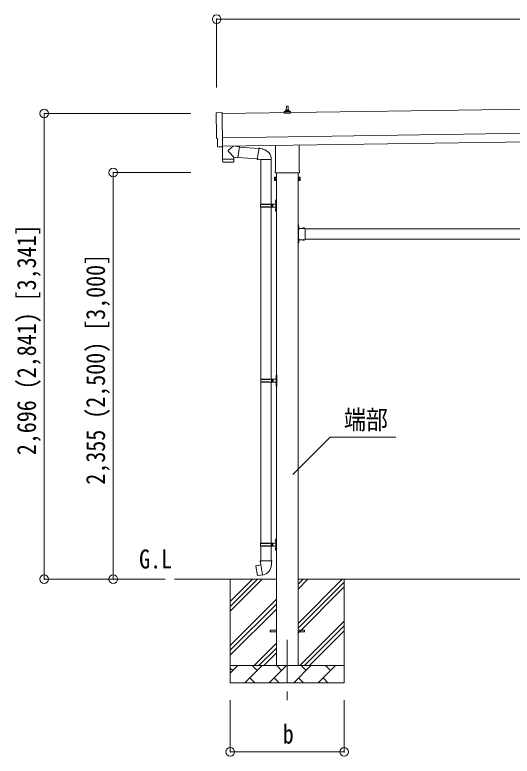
# Model space of a CAD drawing. Units: millimetres, scale not verified. Extents: x -88263 to 14131, y -29850 to 9646.
# Drawn here: x 1037 to 3918, y -704 to 3587 of the extents above; entities that cross this region are included whole.
import ezdxf
from ezdxf.enums import TextEntityAlignment as Align

# ---------------------------------------------------------------- set-up
doc = ezdxf.new("R2010")
doc.units = ezdxf.units.MM
doc.header["$LTSCALE"] = 50
doc.header["$PDMODE"] = 32
doc.header["$PDSIZE"] = 50
doc.linetypes.add('CHAIN1', pattern=[8, 5, -1, 1, -1])
doc.linetypes.add('USER8', pattern=[4, 3, -1])
for name, color, linetype, lineweight in [('0-2_建具', 4, 'Continuous', 9), ('0-4_設備', 7, 'Continuous', 9), ('0-6_手摺', 5, 'Continuous', 5), ('0-7_ハッチ', 7, 'Continuous', 9), ('0-9_敷地', 7, 'Continuous', 9)]:
    doc.layers.add(name, color=color, linetype=linetype, lineweight=lineweight)
doc.styles.add('ＭＳ ゴシック', font='')
doc.styles.get('ＭＳ ゴシック').set_extended_font_data('MS Gothic')

msp = doc.modelspace()

# ---------------------------------------------------------------- linework, layer by layer
at = {"layer": '0-2_建具'}
for p, q in [((8112.21, 3099.72), (2237.26, 3015.8)), ((2608.98, 3034.04), (2609.71, 3057.56)), ((2610.71, 3058.54), (2619.25, 3058.54)), ((2620.25, 3057.56), (2620.98, 3034.04)), ((2596.73, 3018.54), (2596.73, 3026.25)), ((2633.23, 3018.54), (2596.73, 3018.54)), ((2597.11, 3027.04), (2632.85, 3027.04)), ((2597.49, 3027.22), (2604.22, 3028.85)), ((2604.6, 3029.04), (2625.36, 3029.04)), ((2604.98, 3029.83), (2604.98, 3034.04)), ((2605.98, 3034.04), (2623.98, 3034.04)), ((2624.98, 3029.83), (2624.98, 3034.04)), ((2632.47, 3027.22), (2625.74, 3028.85)), ((2633.23, 3018.54), (2633.23, 3026.25)), ((2239.26, 2875.81), (8114.21, 2959.74)), ((2239.97, 2825.82), (8114.93, 2909.74)), ((2220.4, 2821.77), (2213.47, 2822.03)), ((2240.01, 2823.05), (2240.03, 2822.05)), ((2546.68, 2684.55), (2546.68, 2830.2)), ((2683.28, 2832.15), (2683.28, 2684.55)), ((2544.98, 2675.78), (2544.98, 2681.28)), ((2682.92, 2672.28), (2547.04, 2672.28)), ((2552.48, 2672.28), (2552.48, -180.22)), ((2677.48, -180.22), (2677.48, 2672.28)), ((2684.98, 2681.28), (2684.98, 2675.78)), ((2540.98, 2646.28), (2541.74, 2647.59)), ((2540.98, 2646.28), (2540.98, 2629.28)), ((2540.98, 2629.28), (2541.74, 2627.96)), ((2547.98, 2642.69), (2541.74, 2642.69)), ((2547.98, 2632.87), (2541.74, 2632.87)), ((2547.98, 2627.96), (2541.74, 2627.96)), ((2550.48, 2628.58), (2547.98, 2628.58)), ((2679.48, 2628.58), (2681.98, 2628.58)), ((2681.98, 2642.69), (2688.22, 2642.69)), ((2681.98, 2632.87), (2688.22, 2632.87)), ((2681.98, 2627.96), (2688.22, 2627.96)), ((2688.98, 2646.28), (2688.22, 2647.59)), ((2688.98, 2629.28), (2688.22, 2627.96)), ((2688.98, 2646.28), (2688.98, 2629.28)), ((2679.48, 2370.78), (2677.48, 2370.78)), ((2677.48, 2370.78), (2677.48, 2350.78)), ((2677.48, 2363.78), (2679.48, 2363.78)), ((2679.48, 2370.78), (2679.48, 2350.78)), ((2679.99, 2366.68), (2679.48, 2366.68)), ((2679.48, 2366.68), (2679.48, 2354.88)), ((2677.48, 2357.78), (2679.48, 2357.78)), ((2719.48, 2350.78), (2679.48, 2350.78)), ((2679.48, 2346.78), (2679.48, 2288.78)), ((2716.38, 2350.78), (2704.58, 2350.78)), ((2716.38, 2351.29), (2716.38, 2350.78)), ((2719.48, 2350.78), (2719.48, 2284.78)), ((2719.48, 2347.78), (5710.48, 2347.78)), ((2677.48, 2284.78), (2677.48, 2264.78)), ((2677.48, 2277.78), (2679.48, 2277.78)), ((2683.48, 2287.78), (2677.98, 2287.78)), ((2679.48, 2286.78), (2683.48, 2286.78)), ((2679.48, 2284.78), (2679.48, 2264.78)), ((2719.48, 2284.78), (2679.48, 2284.78)), ((2679.99, 2280.68), (2679.48, 2280.68)), ((2679.48, 2280.68), (2679.48, 2268.88)), ((2716.38, 2284.78), (2704.58, 2284.78)), ((2716.38, 2284.27), (2716.38, 2284.78)), ((2719.48, 2287.78), (5710.48, 2287.78)), ((2677.48, 2271.78), (2679.48, 2271.78)), ((2679.48, 2264.78), (2677.48, 2264.78)), ((2514.98, 24.28), (2552.48, 24.28)), ((2514.98, 15.28), (2514.98, 24.28)), ((2514.98, 15.28), (2552.48, 15.28)), ((2677.48, 24.28), (2714.98, 24.28)), ((2677.48, 15.28), (2714.98, 15.28)), ((2714.98, 15.28), (2714.98, 24.28))]:
    msp.add_line(p, q, dxfattribs=at)
at = {"layer": '0-2_建具', "color": 7, "linetype": 'CHAIN1'}
msp.add_line((2614.98, -30.22), (2614.98, -379.22), dxfattribs=at)
at = {"layer": '0-2_建具'}
for points in [[(2205.64, 3018.78), (2237.19, 3020.88), (2240.01, 2823.05)], [(2210.59, 2824.98), (2209.92, 2872.01), (2209.32, 2872)], [(2221.14, 2822.05), (2221.79, 2822.69), (2240.03, 2822.05)], [(2547.98, 2627.96), (2547.98, 2647.59), (2541.74, 2647.59)], [(2547.98, 2628.58), (2547.98, 2646.98), (2550.48, 2646.98)], [(2681.98, 2628.58), (2681.98, 2646.98), (2679.48, 2646.98)], [(2681.98, 2627.96), (2681.98, 2647.59), (2688.22, 2647.59)], [(2679.99, 2366.68), (2679.99, 2354.88), (2679.48, 2354.88)], [(2683.48, 2347.78), (2677.98, 2347.78), (2677.98, 2287.78)], [(2679.48, 2346.78), (2683.48, 2346.78), (2683.48, 2348.78), (2679.48, 2348.78)], [(2716.38, 2351.29), (2704.58, 2351.29), (2704.58, 2350.78)], [(2679.48, 2288.78), (2683.48, 2288.78), (2683.48, 2286.78)], [(2679.99, 2280.68), (2679.99, 2268.88), (2679.48, 2268.88)], [(2716.38, 2284.27), (2704.58, 2284.27), (2704.58, 2284.78)]]:
    msp.add_lwpolyline(points, dxfattribs=at)
for points in [[(2550.48, 2627.28), (2550.48, 2648.28), (2552.48, 2648.28), (2552.48, 2627.28)], [(2679.48, 2627.28), (2679.48, 2648.28), (2677.48, 2648.28), (2677.48, 2627.28)]]:
    msp.add_lwpolyline(points, close=True, dxfattribs=at)
at = {"layer": '0-2_建具', "linetype": 'USER8'}
for points in [[(2682.09, 2363.28), (2679.31, 2361.92), (2678.7, 2360.78)], [(2682.09, 2358.28), (2679.31, 2359.63), (2678.7, 2360.78)], [(2707.98, 2353.39), (2709.33, 2350.61), (2710.48, 2350)], [(2712.98, 2353.39), (2711.62, 2350.61), (2710.48, 2350)], [(2682.09, 2277.28), (2679.31, 2275.92), (2678.7, 2274.78)], [(2682.09, 2272.28), (2679.31, 2273.63), (2678.7, 2274.78)], [(2707.98, 2282.17), (2709.33, 2284.94), (2710.48, 2285.55)], [(2712.98, 2282.17), (2711.62, 2284.94), (2710.48, 2285.55)]]:
    msp.add_lwpolyline(points, dxfattribs=at)
at = {"layer": '0-2_建具'}
for centre, radius, start, end in [((2610.71, 3057.54), 1, 90, 178.60509), ((2619.25, 3057.54), 1, 1.39491, 90), ((2597.73, 3026.25), 1, 103.62699, 180), ((2603.98, 3029.83), 1, 283.62699, 0), ((2609.06, 3033.41), 4.13, 90, 171.17633), ((2605.98, 3033.04), 1, 90, 180), ((2618.31, 3034.04), 4.83, 133.60282, 180), ((2611.65, 3034.04), 4.83, 0, 46.39718), ((2620.89, 3033.41), 4.13, 8.82367, 90), ((2623.98, 3033.04), 1, 0, 90), ((2625.98, 3029.83), 1, 180, 256.37301), ((2632.23, 3026.25), 1, 0, 76.37301), ((2548.98, 2681.28), 4, 125.09963, 180), ((2548.98, 2675.78), 4, 180, 194.47751), ((2548.98, 2675.78), 4, 194.47751, 241.04498), ((2680.98, 2675.78), 4, 298.95502, 345.52249), ((2680.98, 2681.28), 4, 0, 54.90037), ((2680.98, 2675.78), 4, 345.52249, 360), ((2545.32, 2645.14), 4.34, 145.61575, 214.38425), ((2557.22, 2637.78), 16.24, 162.41205, 197.58795), ((2545.32, 2630.42), 4.34, 145.61575, 214.38425), ((2684.63, 2645.14), 4.34, 325.61575, 34.38425), ((2672.74, 2637.78), 16.24, 342.41205, 17.58795), ((2684.63, 2630.42), 4.34, 325.61575, 34.38425), ((2674.25, 2360.78), 8.23, 314.2189, 45.7811), ((2679.48, 2350.78), 2, 180, 270), ((2710.48, 2345.55), 8.23, 44.2189, 135.7811), ((2679.48, 2284.78), 2, 90, 180), ((2674.25, 2274.78), 8.23, 314.2189, 45.7811), ((2710.48, 2290.01), 8.23, 224.2189, 315.7811)]:
    msp.add_arc(centre, radius, start, end, dxfattribs=at)
for centre, major_axis, ratio, start_param, end_param in [((2205.84, 3015.79), (-3, -0.04), 0.99863, 4.7647489, 6.2979817), ((-2558.53, 2877.29), (4762.89, 68.04), 0.99863, 6.2686928, 6.2979817), ((2209.26, 2876.4), (-4.41, -0.06), 0.99863, 6.2686928, 7.8539816), ((2213.59, 2825.03), (-2.15, -2.1), 0.9974, 5.5252311, 7.0411395), ((2220.44, 2822.77), (-0.717, -0.7), 0.9974, 0.7579542, 1.5707963)]:
    msp.add_ellipse(centre, major_axis=major_axis, ratio=ratio, start_param=start_param, end_param=end_param, dxfattribs=at)
at = {"layer": '0-4_設備'}
for p, q in [((2552.48, 319.78), (1962.25, 319.78)), ((2284.98, 319.78), (2284.98, -280.22)), ((2284.98, 134.73), (2470.03, 319.78)), ((2284.98, 163.01), (2441.75, 319.78)), ((2284.98, 191.3), (2413.46, 319.78)), ((2677.48, 64.68), (2932.58, 319.78)), ((2677.48, 262.67), (2734.59, 319.78)), ((2677.48, 290.95), (2706.3, 319.78)), ((5752.48, 319.78), (2677.48, 319.78)), ((2677.48, 36.39), (2944.98, 303.89)), ((2944.98, 319.78), (2944.98, -280.22)), ((2677.48, 8.11), (2944.98, 275.61)), ((2284.98, -63.26), (2552.48, 204.24)), ((2284.98, -91.55), (2552.48, 175.95)), ((2284.98, -119.83), (2552.48, 147.67)), ((2687.14, -180.22), (2944.98, 77.62)), ((2715.42, -180.22), (2944.98, 49.34)), ((2743.71, -180.22), (2944.98, 21.05)), ((2422.58, -180.22), (2552.48, -50.32)), ((2450.86, -180.22), (2552.48, -78.61)), ((2479.15, -180.22), (2552.48, -106.89)), ((2284.98, -180.22), (2944.98, -180.22)), ((2284.98, -223.12), (2327.87, -180.22)), ((2299.32, -208.78), (2284.98, -194.44)), ((2369.29, -280.22), (2469.29, -180.22)), ((2440.74, -208.78), (2412.19, -180.22)), ((2510.72, -280.22), (2610.72, -180.22)), ((2582.16, -208.78), (2553.61, -180.22)), ((2652.14, -280.22), (2752.14, -180.22)), ((2723.58, -208.78), (2695.03, -180.22)), ((2793.56, -280.22), (2893.56, -180.22)), ((2865, -208.78), (2836.45, -180.22)), ((2941.7, -180.22), (2944.98, -176.94)), ((2397.85, -251.67), (2426.4, -280.22)), ((2539.27, -251.67), (2567.82, -280.22)), ((2680.69, -251.67), (2709.24, -280.22)), ((2822.11, -251.67), (2850.67, -280.22)), ((2944.98, -280.22), (2284.98, -280.22))]:
    msp.add_line(p, q, dxfattribs=at)
at = {"layer": '0-6_手摺', "color": 6, "lineweight": 9}
for p, q in [((2205.98, 3562.01), (2205.98, 3166.15)), ((2205.98, 3562.01), (9425.98, 3562.01)), ((1207.25, 3015.35), (2057.25, 3015.35)), ((1207.25, 3015.35), (1207.25, 319.78)), ((1607.25, 2674.78), (2057.25, 2674.78)), ((1607.25, 2674.78), (1607.25, 319.78)), ((1207.25, 319.78), (1907.25, 319.78)), ((1607.25, 319.78), (1907.25, 319.78)), ((2284.98, -679.22), (2284.98, -379.22)), ((2944.98, -679.22), (2944.98, -379.22)), ((2284.98, -679.22), (2944.98, -679.22))]:
    msp.add_line(p, q, dxfattribs=at)
at = {"layer": '0-6_手摺', "color": 6}
for p in [(2205.98, 3562.01), (1207.25, 3015.35), (1607.25, 2674.78), (1207.25, 319.78), (1607.25, 319.78), (2284.98, -679.22), (2944.98, -679.22)]:
    msp.add_point(p, dxfattribs=at)
at = {"layer": '0-7_ハッチ', "color": 6}
msp.add_lwpolyline([(3243.93, 1141.85), (2862.62, 1141.85), (2646.61, 925.85)], dxfattribs=at)
at = {"layer": '0-9_敷地'}
for p, q in [((2304.47, 2763.75), (2273.6, 2796.85)), ((2301.42, 2826.69), (2273.77, 2804.18)), ((2339.04, 2822.69), (2313.2, 2826.86)), ((2339.04, 2822.69), (2328.88, 2759.8)), ((2338.74, 2820.86), (2451.11, 2812.51)), ((2451.43, 2814.33), (2445.9, 2782.96)), ((2451.43, 2814.33), (2452.57, 2816.31)), ((2452.57, 2816.31), (2456.14, 2815.68)), ((2456.14, 2815.68), (2456.55, 2813.33)), ((2471.07, 2810.51), (2472.75, 2808.88)), ((2472.75, 2808.88), (2474.87, 2808.43)), ((2240.66, 2749.82), (2241.07, 2736.77)), ((2245.14, 2750.88), (2245.18, 2749.88)), ((2300.14, 2751.67), (2300.13, 2750.67)), ((2304.47, 2763.75), (2328.88, 2759.8)), ((2304.47, 2763.75), (2304.64, 2751.73)), ((2329.17, 2761.63), (2440.69, 2753.41)), ((2440.37, 2751.6), (2445.9, 2782.96)), ((2440.37, 2751.6), (2440.77, 2749.34)), ((2440.37, 2751.6), (2445.52, 2750.78)), ((2440.77, 2749.34), (2444.33, 2748.72)), ((2444.33, 2748.72), (2445.52, 2750.78)), ((2445.52, 2750.78), (2460.13, 2748.47)), ((2460.13, 2748.47), (2462.33, 2749.45)), ((2522.63, 2749.06), (2461.44, 2749.06)), ((2462.48, 2749.92), (2462.48, 2491.77)), ((2522.48, 2749.92), (2522.48, 2340.3)), ((2301.65, 2734.69), (2244.12, 2733.87)), ((2459.48, 2489.77), (2509.81, 2489.77)), ((2460.48, 2491.77), (2546.48, 2491.77)), ((2460.48, 2491.77), (2460.48, 2489.77)), ((2519.48, 2491.77), (2519.48, 2487.27)), ((2527.48, 2491.77), (2527.48, 2482.77)), ((2546.18, 2508.92), (2548.22, 2507.92)), ((2547.45, 2510.92), (2548.08, 2510.92)), ((2547.45, 2510.92), (2547.45, 2502.62)), ((2547.45, 2502.62), (2548.08, 2502.62)), ((2548.08, 2510.92), (2548.08, 2502.62)), ((2548.08, 2510.92), (2548.48, 2510.52)), ((2548.08, 2502.62), (2548.48, 2503.02)), ((2548.22, 2507.92), (2548.83, 2506.77)), ((2548.48, 2514.77), (2551.48, 2516.27)), ((2548.48, 2514.77), (2548.48, 2482.77)), ((2548.48, 2510.52), (2548.48, 2503.02)), ((2551.48, 2516.27), (2551.48, 2482.77)), ((2551.48, 2516.27), (2552.48, 2516.27)), ((2552.48, 2516.27), (2552.48, 2482.77)), ((2459.48, 2475.77), (2509.81, 2475.77)), ((2460.48, 2473.77), (2460.48, 2475.77)), ((2460.48, 2473.77), (2546.48, 2473.77)), ((2462.48, 2473.77), (2462.48, 1478.78)), ((2519.48, 2487.27), (2521.48, 2487.27)), ((2519.48, 2473.77), (2519.48, 2478.27)), ((2519.48, 2478.27), (2521.48, 2478.27)), ((2521.48, 2487.27), (2521.48, 2482.77)), ((2521.48, 2478.27), (2521.48, 2482.77)), ((2522.48, 2473.77), (2522.48, 1478.78)), ((2527.48, 2487.27), (2530.48, 2487.27)), ((2527.48, 2473.77), (2527.48, 2482.77)), ((2527.48, 2478.27), (2530.48, 2478.27)), ((2530.48, 2487.27), (2530.48, 2482.77)), ((2530.48, 2478.27), (2530.48, 2482.77)), ((2546.18, 2460.92), (2548.22, 2459.92)), ((2547.45, 2462.92), (2548.08, 2462.92)), ((2547.45, 2462.92), (2547.45, 2454.62)), ((2547.45, 2454.62), (2548.08, 2454.62)), ((2548.08, 2462.92), (2548.08, 2454.62)), ((2548.08, 2462.92), (2548.48, 2462.52)), ((2548.08, 2454.62), (2548.48, 2455.02)), ((2548.22, 2459.92), (2548.83, 2458.77)), ((2548.48, 2450.77), (2548.48, 2482.77)), ((2548.48, 2462.52), (2548.48, 2455.02)), ((2548.48, 2450.77), (2551.48, 2449.27)), ((2551.48, 2449.27), (2551.48, 2482.77)), ((2551.48, 2449.27), (2552.48, 2449.27)), ((2552.48, 2449.27), (2552.48, 2482.77)), ((2550.98, 1501.78), (2553.98, 1503.28)), ((2553.98, 1503.28), (2553.98, 1469.78)), ((2553.98, 1503.28), (2554.98, 1503.28)), ((2554.98, 1503.28), (2554.98, 1469.78)), ((2461.98, 1476.78), (2512.31, 1476.78)), ((2461.98, 1462.78), (2512.31, 1462.78)), ((2462.48, 1460.79), (2462.48, 528.78)), ((2462.98, 1478.78), (2548.98, 1478.78)), ((2462.98, 1478.78), (2462.98, 1476.78)), ((2462.98, 1460.78), (2462.98, 1462.78)), ((2462.98, 1460.78), (2548.98, 1460.78)), ((2521.98, 1478.78), (2521.98, 1474.28)), ((2521.98, 1474.28), (2523.98, 1474.28)), ((2521.98, 1460.78), (2521.98, 1465.28)), ((2521.98, 1465.28), (2523.98, 1465.28)), ((2522.48, 1460.79), (2522.48, 528.78)), ((2523.98, 1474.28), (2523.98, 1469.78)), ((2523.98, 1465.28), (2523.98, 1469.78)), ((2529.98, 1478.78), (2529.98, 1469.78)), ((2529.98, 1474.28), (2532.98, 1474.28)), ((2529.98, 1460.78), (2529.98, 1469.78)), ((2529.98, 1465.28), (2532.98, 1465.28)), ((2532.98, 1474.28), (2532.98, 1469.78)), ((2532.98, 1465.28), (2532.98, 1469.78)), ((2548.68, 1495.93), (2550.72, 1494.93)), ((2549.95, 1497.93), (2550.58, 1497.93)), ((2549.95, 1497.93), (2549.95, 1489.63)), ((2549.95, 1489.63), (2550.58, 1489.63)), ((2550.58, 1497.93), (2550.58, 1489.63)), ((2550.58, 1497.93), (2550.98, 1497.53)), ((2550.58, 1489.63), (2550.98, 1490.03)), ((2550.72, 1494.93), (2551.33, 1493.78)), ((2550.98, 1501.78), (2550.98, 1469.78)), ((2550.98, 1497.53), (2550.98, 1490.03)), ((2550.98, 1437.78), (2550.98, 1469.78)), ((2553.98, 1436.28), (2553.98, 1469.78)), ((2554.98, 1436.28), (2554.98, 1469.78)), ((2548.68, 1447.93), (2550.72, 1446.93)), ((2549.95, 1449.93), (2550.58, 1449.93)), ((2549.95, 1449.93), (2549.95, 1441.63)), ((2549.95, 1441.63), (2550.58, 1441.63)), ((2550.58, 1449.93), (2550.58, 1441.63)), ((2550.58, 1449.93), (2550.98, 1449.53)), ((2550.58, 1441.63), (2550.98, 1442.03)), ((2550.72, 1446.93), (2551.33, 1445.78)), ((2550.98, 1449.53), (2550.98, 1442.03)), ((2550.98, 1437.78), (2553.98, 1436.28)), ((2553.98, 1436.28), (2554.98, 1436.28)), ((2459.48, 526.78), (2509.81, 526.78)), ((2460.48, 528.78), (2546.48, 528.78)), ((2460.48, 528.78), (2460.48, 526.78)), ((2519.48, 528.78), (2519.48, 524.28)), ((2519.48, 524.28), (2521.48, 524.28)), ((2519.48, 510.78), (2519.48, 515.28)), ((2519.48, 515.28), (2521.48, 515.28)), ((2521.48, 524.28), (2521.48, 519.78)), ((2521.48, 515.28), (2521.48, 519.78)), ((2527.48, 528.78), (2527.48, 519.78)), ((2527.48, 524.28), (2530.48, 524.28)), ((2527.48, 510.78), (2527.48, 519.78)), ((2527.48, 515.28), (2530.48, 515.28)), ((2530.48, 524.28), (2530.48, 519.78)), ((2530.48, 515.28), (2530.48, 519.78)), ((2546.18, 545.93), (2548.22, 544.93)), ((2547.45, 547.93), (2548.08, 547.93)), ((2547.45, 547.93), (2547.45, 539.63)), ((2547.45, 539.63), (2548.08, 539.63)), ((2548.08, 547.93), (2548.08, 539.63)), ((2548.08, 547.93), (2548.48, 547.53)), ((2548.08, 539.63), (2548.48, 540.03)), ((2548.22, 544.93), (2548.83, 543.78)), ((2548.48, 551.78), (2551.48, 553.28)), ((2548.48, 551.78), (2548.48, 519.78)), ((2548.48, 547.53), (2548.48, 540.03)), ((2548.48, 487.78), (2548.48, 519.78)), ((2551.48, 553.28), (2551.48, 519.78)), ((2551.48, 553.28), (2552.48, 553.28)), ((2551.48, 486.28), (2551.48, 519.78)), ((2552.48, 553.28), (2552.48, 519.78)), ((2552.48, 486.28), (2552.48, 519.78)), ((2459.48, 512.78), (2509.81, 512.78)), ((2460.48, 510.78), (2460.48, 512.78)), ((2460.48, 510.78), (2546.48, 510.78)), ((2462.48, 510.78), (2462.48, 425.85)), ((2522.48, 510.78), (2522.48, 425.85)), ((2546.18, 497.93), (2548.22, 496.93)), ((2547.45, 499.93), (2548.08, 499.93)), ((2547.45, 499.93), (2547.45, 491.63)), ((2547.45, 491.63), (2548.08, 491.63)), ((2548.08, 499.93), (2548.08, 491.63)), ((2548.08, 499.93), (2548.48, 499.53)), ((2548.08, 491.63), (2548.48, 492.03)), ((2548.22, 496.93), (2548.83, 495.78)), ((2548.48, 499.53), (2548.48, 492.03)), ((2548.48, 487.78), (2551.48, 486.28)), ((2551.48, 486.28), (2552.48, 486.28)), ((2434.02, 397.4), (2433.21, 396.23)), ((2433.21, 396.23), (2442.83, 341.67)), ((2461.89, 402.65), (2434.02, 397.4)), ((2446.76, 400), (2446.55, 399.76)), ((2460.63, 425.85), (2458.48, 425.07)), ((2458.48, 425.07), (2458.48, 421.45)), ((2458.48, 421.45), (2460.72, 420.64)), ((2460.63, 425.85), (2492.48, 425.85)), ((2460.63, 425.85), (2460.72, 420.64)), ((2460.72, 420.64), (2460.98, 405.85)), ((2460.98, 405.85), (2462.33, 403.85)), ((2472.24, 345.35), (2462.11, 402.83)), ((2462.13, 403.65), (2462.13, 402.94)), ((2462.33, 403.85), (2462.3, 403.85)), ((2524.33, 425.85), (2492.48, 425.85)), ((2522.67, 403.91), (2522.59, 401.75)), ((2523.98, 405.85), (2522.67, 403.91)), ((2526.48, 421.45), (2524.24, 420.64)), ((2524.33, 425.85), (2526.48, 425.07)), ((2526.48, 425.07), (2526.48, 421.45)), ((2472.55, 344.59), (2472.31, 345.25)), ((2456.85, 342.76), (2456.57, 342.92))]:
    msp.add_line(p, q, dxfattribs=at)
for points in [[(2239.63, 2822.06), (2240.64, 2750.82), (2304.64, 2751.73)], [(2451.43, 2814.33), (2456.55, 2813.33), (2471.07, 2810.51)], [(2304.61, 2737.68), (2304.65, 2750.73), (2240.66, 2749.82)], [(2546.18, 2504.62), (2548.22, 2505.62), (2548.83, 2506.77)], [(2546.18, 2456.62), (2548.22, 2457.62), (2548.83, 2458.77)], [(2548.68, 1491.63), (2550.72, 1492.63), (2551.33, 1493.78)], [(2548.68, 1443.63), (2550.72, 1444.63), (2551.33, 1445.78)], [(2546.18, 541.63), (2548.22, 542.63), (2548.83, 543.78)], [(2546.18, 493.63), (2548.22, 494.63), (2548.83, 495.78)], [(2449.01, 400.22), (2448.73, 400.37), (2446.76, 400)], [(2524.33, 425.85), (2524.24, 420.64), (2523.98, 405.85)], [(2471.97, 345.45), (2443.99, 340.85), (2442.83, 341.67)], [(2459.04, 343.32), (2458.83, 343.08), (2456.85, 342.76)]]:
    msp.add_lwpolyline(points, dxfattribs=at)
for centre, radius, start, end in [((2277.08, 2800.44), 5, 131.47396, 225.79244), ((2462.33, 2749.45), 60.3, 359.62495, 78), ((2244.07, 2736.87), 3, 181.81845, 270.86677), ((2301.61, 2737.69), 3, 270.81845, 359.81845), ((2508.23, 2482.77), 49.25, 171.82876, 180.00002), ((2509.81, 2491.77), 2, 270, 359.99998), ((2551.78, 2506.77), 6, 136.21765, 223.78235), ((2546.48, 2493.77), 2, 270, 359.99998), ((2508.23, 2482.77), 49.25, 180.00002, 188.17127), ((2509.81, 2473.77), 2, 0.00005, 90.00004), ((2551.78, 2458.77), 6, 136.21765, 223.78235), ((2546.48, 2471.77), 2, 0.00005, 90.00004), ((2510.73, 1469.78), 49.25, 171.82876, 180.00002), ((2510.73, 1469.78), 49.25, 180.00002, 188.17127), ((2512.31, 1478.78), 2, 270, 359.99998), ((2512.31, 1460.78), 2, 0.00005, 90.00004), ((2554.28, 1493.78), 6, 136.21765, 223.78235), ((2548.98, 1480.78), 2, 270, 359.99998), ((2548.98, 1458.78), 2, 0.00005, 90.00004), ((2554.28, 1445.78), 6, 136.21765, 223.78235), ((2508.23, 519.78), 49.25, 171.82876, 180.00002), ((2508.23, 519.78), 49.25, 180.00002, 188.17127), ((2509.81, 528.78), 2, 270, 359.99998), ((2551.78, 543.78), 6, 136.21765, 223.78235), ((2546.48, 530.78), 2, 270, 359.99998), ((2509.81, 510.78), 2, 0.00005, 90.00004), ((2551.78, 495.78), 6, 136.21765, 223.78235), ((2546.48, 508.78), 2, 0.00005, 90.00004), ((2461.83, 402.94), 0.3, 280.66842, 0), ((2462.33, 403.65), 0.2, 100, 180), ((2462.33, 403.85), 60.3, 279.96938, 358), ((2472.02, 345.15), 0.3, 20, 99.33158), ((2472.73, 344.66), 0.2, 200, 279.96938)]:
    msp.add_arc(centre, radius, start, end, dxfattribs=at)

# ---------------------------------------------------------------- texts
at = {"layer": '0-4_設備', "style": 'ＭＳ ゴシック', "width": 0.85}
msp.add_text('G.L', height=110, dxfattribs=at).set_placement((1757.06, 349.23), align=Align.BOTTOM_LEFT)
at = {"layer": '0-6_手摺', "color": 7, "style": 'ＭＳ ゴシック', "width": 0.85}
for s, p in [('2,696 (2,841) [3,341]', (1192.25, 1037.96)), ('2,355 (2,500) [3,000]', (1592.25, 867.28))]:
    msp.add_text(s, height=110, rotation=90, dxfattribs=at).set_placement(p, align=Align.BOTTOM_LEFT)
msp.add_text('b', height=110, dxfattribs=at).set_placement((2588.73, -664.22), align=Align.BOTTOM_LEFT)
at = {"layer": '0-7_ハッチ', "style": 'ＭＳ ゴシック', "width": 0.85}
msp.add_text('端部', height=110, dxfattribs=at).set_placement((2942.88, 1155.54), align=Align.BOTTOM_LEFT)

doc.saveas('drawing.dxf')
